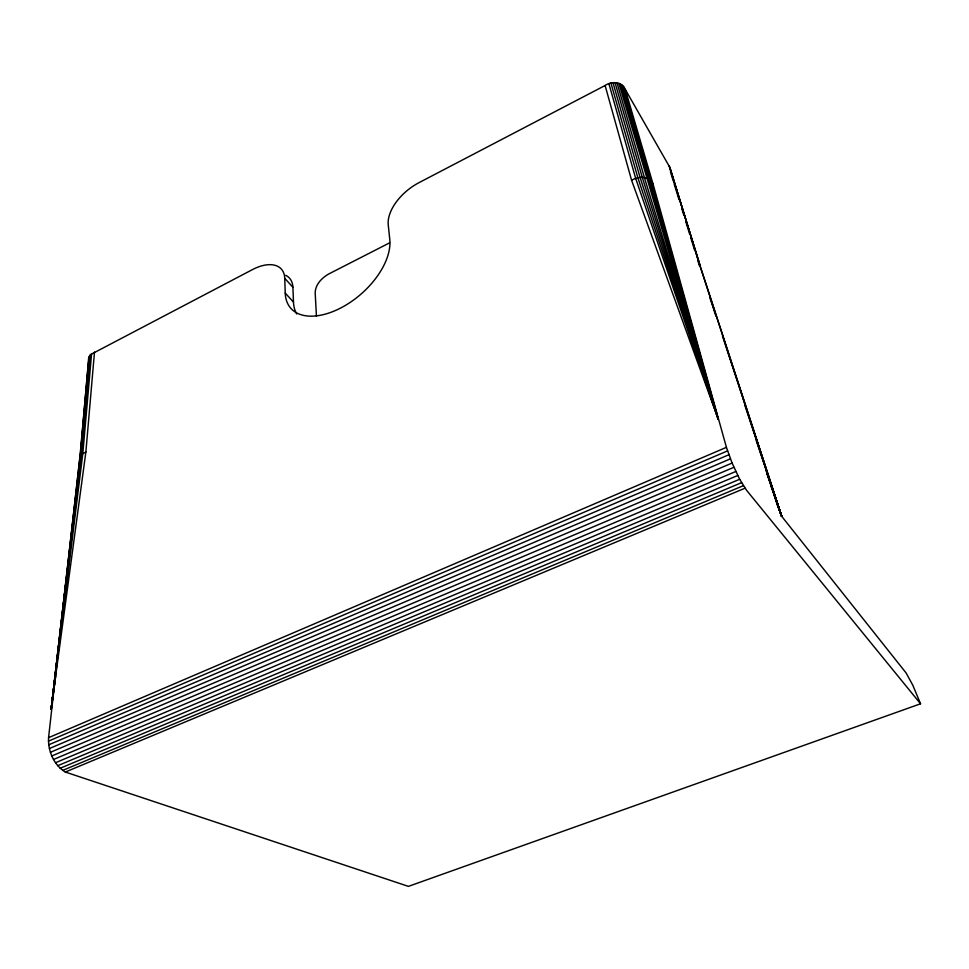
<?xml version="1.0" encoding="UTF-8"?>
<svg xmlns="http://www.w3.org/2000/svg" width="969" height="969" viewBox="0 0 969 969"><rect width="100%" height="100%" fill="white"/><g stroke="black" fill="none" stroke-linecap="round" stroke-linejoin="round"><path stroke-width="1.45" d="M79.482 465.253L88.676 358.276L90.468 354.63L252.594 269.527A38.263 21.233 -42.8 0 1 284.729 278.26L292.904 287.321L293.486 302.11A61.701 35.647 -40.9 0 0 296.72 313.992M88.651 359.596L88.676 358.276M776.859 503.589L781.68 516.295L906.076 672.922L912.737 685.083L920.55 703.785L408.409 886.369L65.323 772.039C53.804 765.074 47.82 750.83 48.571 737.675L79.737 458.131L81.614 454.509L85.878 451.929L94.49 352.062M91.595 353.612L82.813 453.492L51.187 709.308L85.878 451.929M79.712 459.451L88.991 356.98M80.403 456.29L80.936 450.331M81.335 445.861L81.868 439.902M82.401 433.942L82.801 429.473M83.334 423.514L83.867 417.554M84.267 413.085L84.8 407.113M85.187 402.644L85.72 396.684M86.253 390.725L86.786 384.766M87.186 380.296L87.719 374.337M88.118 369.867L88.651 363.908M89.596 355.756L80.693 455.636L51.187 709.308L53.816 689.855M90.468 354.63L81.614 454.509L51.187 709.308L80.064 456.859M55.621 673.298L51.187 709.308L66.292 579.05M66.643 576.046L67.333 570.063M67.685 567.071L68.375 561.075M68.726 558.083L69.247 553.59M69.586 550.598L70.289 544.614M70.628 541.61L71.149 537.129M71.5 534.125L72.191 528.141M72.542 525.15L73.232 519.154M73.583 516.162L74.104 511.668M74.456 508.677L75.146 502.681M75.497 499.689L76.018 495.195M76.539 490.714L77.06 486.22M77.581 481.726L77.92 478.734M78.622 472.739L78.961 469.747M51.187 709.308L57.607 655.359M57.97 652.367L59.569 638.874M59.921 635.882L60.635 629.886M60.999 626.882L61.531 622.389M61.883 619.397L62.416 614.903M62.961 610.397L63.494 605.904M64.027 601.41L64.378 598.418M64.911 593.912L65.456 589.418M65.989 584.925L66.34 581.933M67.055 575.937L67.406 572.933M55.996 670.306L56.735 664.298M57.098 661.294L57.655 656.8M58.213 652.294L58.576 649.303M59.133 644.797L59.509 641.793M60.248 635.797L60.611 632.793M54.216 686.864L54.821 682.37M55.221 679.378L55.621 676.386M284.729 278.26L285.237 293.062A62.125 35.526 -41 0 0 340.422 308.142A62.125 35.526 -41 0 0 389.792 239.513L388.242 224.869A39.995 22.965 -38.5 0 1 418.996 182.656L605.104 85.502C611.221 81.008 622.134 81.493 625.235 89.342L669.821 167.346L699.872 265.554L781.68 516.295L776.448 502.172M389.586 242.856L329 273.839C322.083 277.631 315.409 284.353 315.179 292.686L316.439 316.148M623.467 86.374L651.229 181.118L718.15 418.947L631.618 180.379C638.135 175.983 649.496 175.886 653.07 184.098L726.423 447.339L732.092 463.049L739.686 479.255L746.505 490.205L920.55 703.785M48.571 737.675L726.423 447.339M48.45 741.14L727.537 450.9M48.729 744.798L728.87 454.752M49.395 748.54L730.396 458.846M50.436 752.283L732.092 463.049M51.829 755.953L733.908 467.3M53.537 759.466L735.81 471.479M55.536 762.736L737.748 475.488M57.765 765.692L739.686 479.255M60.175 768.26L741.564 482.683M62.719 770.391L743.356 485.687M65.323 772.039L745.016 488.219M285.237 293.062L293.486 302.11M669.119 165.808L699.63 263.883M774.473 496.394L781.68 516.295L698.443 260.734M770.597 484.997L781.68 516.295L722.45 335.977M766.854 473.575L781.68 516.295L744.701 404.812M766.116 470.68L781.68 516.295L756.268 440.641M709.756 297.326L715.873 315.93M669.821 167.346L699.872 265.554M671.045 173.778L673.261 180.973M674.145 183.856L679.027 199.675M681.691 208.299L683.908 215.493M685.689 221.247L689.686 234.195M690.57 237.066L694.567 250.014M698.116 261.521L699.448 265.833M625.235 89.342L653.07 184.098M622.171 85.151L718.15 418.947L635.676 178.417L608.871 83.576M620.644 84.146L718.15 418.947L637.868 177.799L610.906 82.995M618.925 83.382L718.15 418.947L640.085 177.46L612.977 82.68M617.035 82.874L644.421 177.63L718.15 418.947L642.29 177.4L615.036 82.631M605.104 85.502L631.618 180.379M670.56 170.629L670.596 172.349M285.782 275.341A38.009 21.318 -42.8 0 1 292.904 287.321"/></g></svg>
